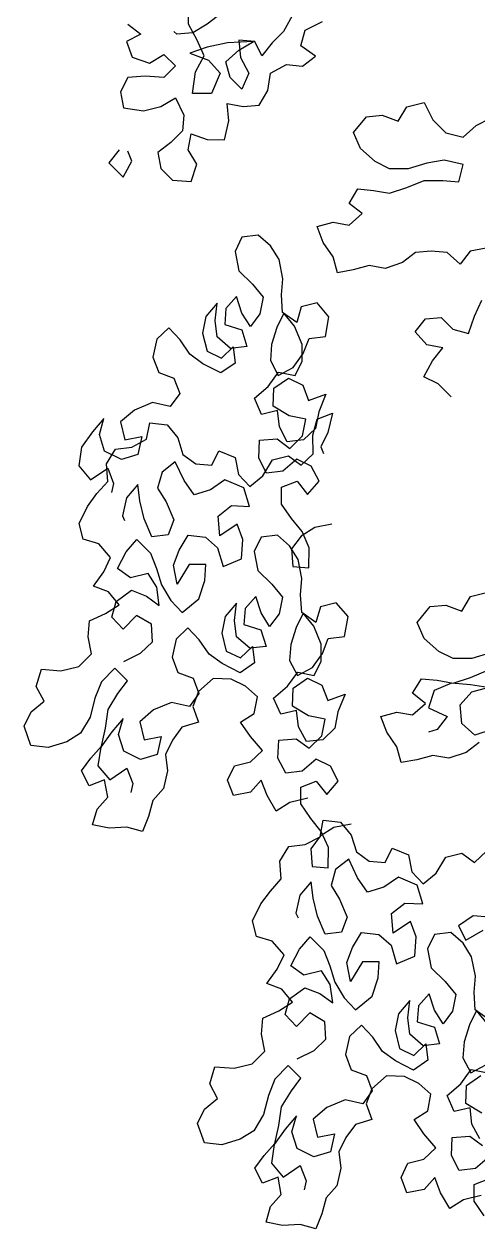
# Model space of a CAD drawing. Header units: millimetres. Extents: x -3.34 to 3.16, y -4.91 to 3.76.
# Drawn here: x -3.341 to -2.352, y -0.914 to 1.711 of the extents above; entities that cross this region are included whole.
import ezdxf

# ---------------------------------------------------------------- set-up
doc = ezdxf.new("R2010")
doc.units = ezdxf.units.MM
doc.header["$LTSCALE"] = 0.05
doc.layers.add('Vegetação', color=72, linetype='Continuous')

# ---------------------------------------------------------------- blocks, each defined once
blk = doc.blocks.new('A$C52BD5F3C')
at = {"color": 78}
blk.add_lwpolyline([(0.3263, 9.5482), (0.3671, 9.5164), (0.3217, 9.4937), (0.3398, 9.4437), (0.3943, 9.4255), (0.4397, 9.4527), (0.476, 9.4164), (0.4396, 9.3801), (0.3806, 9.3847), (0.3261, 9.3802), (0.3034, 9.3348), (0.3124, 9.2848), (0.376, 9.2757), (0.4305, 9.2892), (0.4759, 9.3165), (0.5031, 9.2619), (0.4985, 9.212), (0.4622, 9.1757), (0.4213, 9.1439), (0.4303, 9.094), (0.4666, 9.0576), (0.5256, 9.053), (0.5438, 9.1075), (0.5166, 9.1529), (0.5258, 9.2029), (0.5757, 9.1847), (0.6302, 9.1846), (0.6439, 9.2436), (0.6394, 9.2981), (0.6893, 9.289), (0.7393, 9.2935), (0.7666, 9.3389), (0.7757, 9.3934), (0.8257, 9.4206), (0.8756, 9.416), (0.9165, 9.4477), (0.8711, 9.4796), (0.8848, 9.5295), (0.9393, 9.5567)], dxfattribs=at)
at = {"color": 74}
for points in [[(0.8485, 9.584), (0.8167, 9.525), (0.7803, 9.4887), (0.7485, 9.4479), (0.7258, 9.4933), (0.6759, 9.4979), (0.6804, 9.4434), (0.7076, 9.3934), (0.6848, 9.3435), (0.6485, 9.3799), (0.6349, 9.4298), (0.6758, 9.4661), (0.7213, 9.4933), (0.6395, 9.4889), (0.576, 9.4753), (0.5215, 9.4572), (0.5805, 9.4344), (0.6168, 9.3935), (0.5894, 9.33), (0.5304, 9.33), (0.5396, 9.3981), (0.5669, 9.4481), (0.5442, 9.498), (0.517, 9.548), (0.517, 9.607)], [(0.6351, 9.5933), (0.576, 9.5479), (0.5306, 9.5207), (0.4806, 9.5162), (0.4716, 9.5253)], [(0.2987, 9.1531), (0.2668, 9.1123), (0.3122, 9.0669), (0.3395, 9.1168), (0.3259, 9.1486)], [(0.8926, 7.1141), (0.8365, 7.1002), (0.7936, 7.0731), (0.7649, 7.1222), (0.7464, 7.1706), (0.7128, 7.1325), (0.659, 7.1225), (0.6405, 7.1708), (0.6624, 7.2159), (0.7123, 7.2283), (0.7497, 7.264), (0.7125, 7.3077), (0.6814, 7.353), (0.7244, 7.3801), (0.7346, 7.4322), (0.6965, 7.4658), (0.6514, 7.4878), (0.5946, 7.4903), (0.5485, 7.4491), (0.5305, 7.4016), (0.5491, 7.3533), (0.4968, 7.3371), (0.4671, 7.2967), (0.4452, 7.2516), (0.4513, 7.2002), (0.4387, 7.1441), (0.4051, 7.1061), (0.391, 7.0563), (0.3729, 7.0088), (0.3231, 7.023), (0.2678, 7.0192), (0.2157, 7.0295), (0.2298, 7.0793), (0.2634, 7.1173), (0.2534, 7.1711), (0.2051, 7.1525), (0.1803, 7.1993), (0.21, 7.2398), (0.2436, 7.2778), (0.2562, 7.3339), (0.2649, 7.3922), (0.2954, 7.4428), (0.3251, 7.4832), (0.2855, 7.523), (0.2433, 7.4795), (0.223, 7.4282), (0.208, 7.3683), (0.1775, 7.3177), (0.1346, 7.2906), (0.0761, 7.2728), (0.0216, 7.2792), (0, 7.34), (0.0219, 7.3851), (0.0633, 7.4185), (0.0385, 7.4653), (0.055, 7.519), (0.1157, 7.5141), (0.1718, 7.528), (0.2117, 7.5676), (0.2017, 7.6214), (0.2057, 7.672), (0.2564, 7.6944), (0.2993, 7.7216), (0.2659, 7.7629), (0.2185, 7.781), (0.2505, 7.8253), (0.2724, 7.8704), (0.2352, 7.9141), (0.1854, 7.9282), (0.173, 7.9781), (0.1997, 8.031), (0.2294, 8.0714), (0.263, 8.1095), (0.2592, 8.1648), (0.2874, 8.2114), (0.3388, 8.2175), (0.3856, 8.2423), (0.3958, 8.2945), (0.4503, 8.2881), (0.4837, 8.2467), (0.4999, 8.1945), (0.5403, 8.1648), (0.591, 8.1608), (0.6129, 8.2059), (0.6642, 8.1855), (0.6742, 8.1317), (0.7099, 8.0943), (0.7513, 8.1276), (0.7818, 8.1782), (0.8317, 8.1905), (0.8721, 8.1608), (0.9096, 8.1965), (0.9082, 8.2557), (0.9223, 8.3055), (0.9706, 8.3241), (0.9557, 8.2641), (0.9338, 8.219), (0.9423, 8.198)], [(0.3136, 7.5432), (0.3666, 7.5695), (0.4041, 7.6052), (0.4004, 7.6605), (0.3537, 7.6887), (0.3115, 7.6452), (0.2758, 7.6827), (0.29, 7.7325), (0.3376, 7.7674), (0.385, 7.7494), (0.4254, 7.7197), (0.4178, 7.7773), (0.3907, 7.8202), (0.3346, 7.8064), (0.2941, 7.8361), (0.3208, 7.8889), (0.3544, 7.927), (0.3979, 7.8848), (0.4164, 7.8365), (0.4326, 7.7843), (0.4613, 7.7351), (0.497, 7.6977), (0.5493, 7.7404), (0.5682, 7.7979), (0.5722, 7.8485), (0.5192, 7.8487), (0.4817, 7.7865), (0.4702, 7.8465), (0.4882, 7.8939), (0.5164, 7.9406), (0.5709, 7.9342), (0.6089, 7.9006), (0.6267, 7.8422), (0.6836, 7.8662), (0.6884, 7.9269), (0.6699, 7.9752), (0.6161, 7.9388), (0.6108, 8.0003), (0.6521, 8.0337), (0.709, 8.0312), (0.6912, 8.0896), (0.6321, 8.1147), (0.5869, 8.0837), (0.5346, 8.0675), (0.5036, 8.1127), (0.4757, 8.172), (0.4344, 8.1386), (0.4202, 8.0888), (0.4474, 8.0459), (0.4713, 7.989), (0.4533, 7.9415), (0.4019, 7.9354), (0.3779, 7.9924), (0.364, 8.0485), (0.3579, 8.0999), (0.322, 8.0579), (0.3094, 8.0019), (0.3164, 7.9871)], [(1.0287, 7.032), (0.9749, 7.022), (0.932, 6.9948), (0.9023, 6.9544), (0.9061, 6.8991), (0.9567, 6.8951), (0.9576, 6.9582), (0.9352, 7.0088), (0.9018, 7.0502), (0.8708, 7.0955), (0.8709, 7.1484), (0.9192, 7.167), (0.9526, 7.1256), (0.9886, 7.1676), (0.9638, 7.2144), (0.9187, 7.2363), (0.8749, 7.199), (0.8235, 7.1929), (0.7987, 7.2397), (0.8012, 7.2966), (0.8565, 7.3003), (0.8969, 7.2706), (0.9368, 7.3102), (0.947, 7.3624), (0.8949, 7.3726), (0.8443, 7.4031), (0.8468, 7.46), (0.8921, 7.491), (0.9372, 7.4691), (0.9558, 7.4208), (1.0103, 7.4409), (0.9876, 7.3856), (0.9773, 7.3335), (0.9398, 7.2977), (0.8884, 7.2917), (0.8636, 7.3384), (0.8575, 7.3899), (0.8077, 7.3775), (0.7852, 7.4282), (0.8289, 7.4655), (0.861, 7.5098), (0.9131, 7.4995), (0.9351, 7.5446), (0.9352, 7.5976), (0.9112, 7.6545), (0.8778, 7.6959), (0.8559, 7.6508), (0.8394, 7.5971), (0.8354, 7.5465), (0.8602, 7.4997), (0.907, 7.5245), (0.939, 7.5688), (0.9571, 7.6162), (1.0085, 7.6223), (1.0195, 7.6846), (0.9823, 7.7283), (0.9324, 7.716), (0.9183, 7.6662), (0.874, 7.6982), (0.8702, 7.7535), (0.8742, 7.8041), (0.8627, 7.8641), (0.8356, 7.907), (0.7975, 7.9406), (0.7461, 7.9345), (0.7242, 7.8894), (0.7357, 7.8294), (0.7792, 7.7872), (0.8126, 7.7459), (0.8023, 7.6937), (0.7726, 7.6533), (0.7455, 7.6962), (0.7292, 7.7484), (0.6957, 7.7104), (0.6916, 7.6598), (0.7453, 7.6433), (0.7615, 7.591), (0.7101, 7.585), (0.6682, 7.6209), (0.6621, 7.6723), (0.6684, 7.7268), (0.6325, 7.6848), (0.6222, 7.6327), (0.6361, 7.5766), (0.6812, 7.5547), (0.7187, 7.5904), (0.7248, 7.539), (0.6795, 7.5079), (0.6228, 7.5369), (0.5823, 7.5666), (0.5513, 7.6119), (0.5156, 7.6493), (0.4781, 7.6136), (0.4655, 7.5576), (0.4841, 7.5092), (0.5315, 7.4912), (0.5501, 7.4429), (0.5204, 7.4025), (0.4643, 7.4151), (0.4074, 7.3911), (0.3637, 7.3538), (0.3776, 7.2977), (0.4313, 7.3077), (0.4187, 7.2516), (0.3665, 7.2354), (0.3136, 7.2621), (0.2974, 7.3143), (0.3116, 7.3641), (0.2756, 7.3221), (0.2412, 7.2739), (0.2325, 7.2155), (0.2698, 7.1718), (0.3236, 7.2083), (0.3422, 7.16), (0.3359, 7.1319)], [(1.4314, 7.2891), (1.3905, 7.2573), (1.336, 7.2392), (1.286, 7.2483), (1.2361, 7.2348), (1.1861, 7.2257), (1.1725, 7.2757), (1.1408, 7.3211), (1.1227, 7.3711), (1.1726, 7.3847), (1.2226, 7.3755), (1.2635, 7.4118), (1.2226, 7.4437), (1.2499, 7.489), (1.2999, 7.4845), (1.3498, 7.4753), (1.4043, 7.4934), (1.4588, 7.5161)], [(1.4679, 7.5706), (1.4089, 7.5525), (1.3499, 7.5525), (1.3045, 7.5753), (1.2591, 7.6162), (1.2365, 7.6661), (1.2774, 7.7161), (1.3273, 7.7206), (1.3773, 7.7023), (1.4045, 7.7477), (1.459, 7.7613)], [(1.4626, 6.7396), (1.4127, 6.7442), (1.3673, 6.7124), (1.3899, 6.667), (1.4444, 6.6987)], [(1.4723, 7.3299), (1.4178, 7.3118), (1.3769, 7.3482), (1.3724, 7.4072), (1.4088, 7.448), (1.4588, 7.4616), (1.4043, 7.4707), (1.3453, 7.4753), (1.2907, 7.4527), (1.2725, 7.3982), (1.3315, 7.3709), (1.2997, 7.3301), (1.2725, 7.321)], [(1.4382, 5.8645), (1.3821, 5.8506), (1.3391, 5.8235), (1.3105, 5.8726), (1.2919, 5.9209), (1.2583, 5.8829), (1.2046, 5.8729), (1.186, 5.9212), (1.2079, 5.9663), (1.2578, 5.9787), (1.2953, 6.0144), (1.258, 6.0581), (1.227, 6.1034), (1.2699, 6.1305), (1.2801, 6.1826), (1.2421, 6.2162), (1.197, 6.2382), (1.1401, 6.2406), (1.0941, 6.1995), (1.076, 6.152), (1.0946, 6.1037), (1.0424, 6.0875), (1.0127, 6.0471), (0.9907, 6.002), (0.9968, 5.9506), (0.9842, 5.8945), (0.9506, 5.8564), (0.9365, 5.8066), (0.9184, 5.7592), (0.8686, 5.7733), (0.8133, 5.7696), (0.7612, 5.7799), (0.7753, 5.8297), (0.8089, 5.8677), (0.799, 5.9215), (0.7506, 5.9029), (0.7258, 5.9497), (0.7555, 5.9901), (0.7891, 6.0282), (0.8017, 6.0842), (0.8104, 6.1426), (0.841, 6.1932), (0.8707, 6.2336), (0.831, 6.2734), (0.7889, 6.2299), (0.7685, 6.1786), (0.7535, 6.1186), (0.723, 6.0681), (0.6801, 6.041), (0.6217, 6.0232), (0.5672, 6.0296), (0.5455, 6.0904), (0.5675, 6.1355), (0.6088, 6.1689), (0.584, 6.2157), (0.6005, 6.2694), (0.6613, 6.2645), (0.7174, 6.2784), (0.7572, 6.318), (0.7472, 6.3718), (0.7512, 6.4224), (0.8019, 6.4448), (0.8448, 6.472), (0.8114, 6.5133), (0.764, 6.5314), (0.796, 6.5757), (0.818, 6.6208), (0.7807, 6.6645), (0.7309, 6.6786), (0.7186, 6.7285), (0.7452, 6.7814), (0.7749, 6.8218), (0.8085, 6.8599), (0.8047, 6.9152), (0.8329, 6.9618), (0.8843, 6.9679), (0.9311, 6.9927), (0.9414, 7.0449), (0.9959, 7.0385), (1.0292, 6.9971), (1.0455, 6.9449), (1.0859, 6.9152), (1.1365, 6.9112), (1.1584, 6.9563), (1.2098, 6.9359), (1.2197, 6.8821), (1.2555, 6.8447), (1.2968, 6.878), (1.3273, 6.9286), (1.3772, 6.9409), (1.4176, 6.9112), (1.4551, 6.9469)], [(0.8591, 6.2936), (0.9122, 6.3199), (0.9496, 6.3556), (0.9459, 6.4109), (0.8992, 6.4391), (0.8571, 6.3956), (0.8214, 6.4331), (0.8355, 6.4829), (0.8831, 6.5178), (0.9306, 6.4998), (0.971, 6.4701), (0.9633, 6.5277), (0.9362, 6.5706), (0.8801, 6.5567), (0.8397, 6.5864), (0.8663, 6.6393), (0.8999, 6.6774), (0.9434, 6.6352), (0.9619, 6.5869), (0.9782, 6.5347), (1.0068, 6.4855), (1.0426, 6.4481), (1.0949, 6.4907), (1.1137, 6.5483), (1.1177, 6.5989), (1.0648, 6.5991), (1.0272, 6.5369), (1.0157, 6.5969), (1.0337, 6.6443), (1.0619, 6.691), (1.1164, 6.6846), (1.1545, 6.651), (1.1722, 6.5926), (1.2291, 6.6165), (1.234, 6.6773), (1.2154, 6.7256), (1.1616, 6.6892), (1.1563, 6.7507), (1.1977, 6.7841), (1.2545, 6.7816), (1.2368, 6.84), (1.1776, 6.8651), (1.1324, 6.8341), (1.0802, 6.8179), (1.0491, 6.8631), (1.0213, 6.9224), (0.9799, 6.889), (0.9657, 6.8392), (0.9929, 6.7963), (1.0169, 6.7394), (0.9988, 6.6919), (0.9474, 6.6858), (0.9234, 6.7428), (0.9096, 6.7989), (0.9035, 6.8503), (0.8675, 6.8083), (0.8549, 6.7523), (0.8619, 6.7375)], [(1.4473, 5.8006), (1.4163, 5.8459), (1.4164, 5.8988), (1.4648, 5.9174)], [(1.4642, 5.9867), (1.4205, 5.9494), (1.3691, 5.9433), (1.3443, 5.9901), (1.3468, 6.047), (1.4021, 6.0507), (1.4425, 6.021)], [(1.4404, 6.123), (1.3899, 6.1535), (1.3924, 6.2104), (1.4376, 6.2414)], [(1.434, 6.0421), (1.4092, 6.0888), (1.4031, 6.1403), (1.3532, 6.1279), (1.3308, 6.1786), (1.3745, 6.2159), (1.4065, 6.2602), (1.4587, 6.2499)], [(1.4567, 6.4049), (1.4234, 6.4463), (1.4014, 6.4011), (1.3849, 6.3475), (1.3809, 6.2968), (1.4057, 6.2501), (1.4525, 6.2748)], [(1.4638, 6.4166), (1.4195, 6.4486), (1.4157, 6.5039), (1.4198, 6.5545), (1.4082, 6.6145), (1.3811, 6.6574), (1.343, 6.691), (1.2916, 6.6849), (1.2697, 6.6398), (1.2812, 6.5798), (1.3247, 6.5376), (1.3581, 6.4963), (1.3478, 6.4441), (1.3181, 6.4037), (1.291, 6.4466), (1.2748, 6.4988), (1.2412, 6.4608), (1.2372, 6.4102), (1.2908, 6.3937), (1.3071, 6.3414), (1.2556, 6.3353), (1.2137, 6.3713), (1.2076, 6.4227), (1.214, 6.4772), (1.178, 6.4352), (1.1678, 6.3831), (1.1816, 6.327), (1.2267, 6.305), (1.2642, 6.3408), (1.2703, 6.2894), (1.2251, 6.2583), (1.1683, 6.2873), (1.1279, 6.317), (1.0968, 6.3622), (1.0611, 6.3997), (1.0236, 6.364), (1.011, 6.308), (1.0296, 6.2596), (1.0771, 6.2416), (1.0956, 6.1933), (1.0659, 6.1528), (1.0099, 6.1655), (0.953, 6.1415), (0.9092, 6.1042), (0.9231, 6.0481), (0.9769, 6.0581), (0.9643, 6.002), (0.912, 5.9858), (0.8592, 6.0124), (0.8429, 6.0647), (0.8571, 6.1145), (0.8212, 6.0725), (0.7868, 6.0243), (0.778, 5.9659), (0.8153, 5.9222), (0.8691, 5.9587), (0.8877, 5.9104), (0.8814, 5.8823)]]:
    blk.add_lwpolyline(points, dxfattribs=at)
at = {"color": 76}
for points in [[(1.3442, 8.3755), (1.3033, 8.4164), (1.2579, 8.4392), (1.2852, 8.4891), (1.3171, 8.5299), (1.2671, 8.5391), (1.2308, 8.58), (1.2627, 8.6208), (1.3126, 8.6253), (1.3489, 8.5889), (1.3988, 8.5753), (1.417, 8.6297), (1.4398, 8.6797)], [(1.4536, 8.8431), (1.4036, 8.8341), (1.3718, 8.7933), (1.331, 8.8296), (1.281, 8.8342), (1.2311, 8.8297), (1.1902, 8.798), (1.1357, 8.7799), (1.0857, 8.789), (1.0357, 8.7754), (0.9858, 8.7664), (0.9722, 8.8163), (0.9405, 8.8618), (0.9223, 8.9117), (0.9723, 8.9253), (1.0223, 8.9162), (1.0632, 8.9525), (1.0223, 8.9843), (1.0496, 9.0297), (1.0995, 9.0251), (1.1495, 9.016), (1.204, 9.0341), (1.2585, 9.0567), (1.3175, 9.0567), (1.3675, 9.0521), (1.3812, 9.1066), (1.3221, 9.1202), (1.2676, 9.1112), (1.2086, 9.0931), (1.1496, 9.0932), (1.1042, 9.1159), (1.0588, 9.1568), (1.0361, 9.2068), (1.0771, 9.2567), (1.127, 9.2612), (1.1769, 9.243), (1.2042, 9.2884), (1.2587, 9.3019), (1.2859, 9.2474), (1.3268, 9.2065), (1.3812, 9.1928), (1.4221, 9.2291), (1.4676, 9.2518)], [(0.9682, 7.9752), (0.9144, 7.9652), (0.8715, 7.9381), (0.8418, 7.8977), (0.8455, 7.8424), (0.8962, 7.8384), (0.8971, 7.9014), (0.8747, 7.9521), (0.8413, 7.9935), (0.8102, 8.0387), (0.8104, 8.0917), (0.8587, 8.1102), (0.8921, 8.0689), (0.928, 8.1108), (0.9032, 8.1576), (0.8581, 8.1796), (0.8144, 8.1423), (0.763, 8.1362), (0.7382, 8.183), (0.7407, 8.2398), (0.796, 8.2436), (0.8364, 8.2139), (0.8762, 8.2535), (0.8865, 8.3056), (0.8344, 8.3159), (0.7838, 8.3464), (0.7863, 8.4033), (0.8316, 8.4343), (0.8767, 8.4124), (0.8952, 8.364), (0.9498, 8.3841), (0.9271, 8.3289), (0.9168, 8.2767), (0.8793, 8.241), (0.8279, 8.2349), (0.8031, 8.2817), (0.797, 8.3331), (0.7471, 8.3208), (0.7247, 8.3715), (0.7684, 8.4088), (0.8005, 8.4531), (0.8526, 8.4428), (0.8745, 8.4879), (0.8747, 8.5409), (0.8507, 8.5978), (0.8173, 8.6391), (0.7954, 8.594), (0.7789, 8.5403), (0.7749, 8.4897), (0.7997, 8.4429), (0.8464, 8.4677), (0.8785, 8.512), (0.8965, 8.5595), (0.9479, 8.5656), (0.959, 8.6278), (0.9218, 8.6716), (0.8719, 8.6592), (0.8577, 8.6094), (0.8134, 8.6415), (0.8097, 8.6968), (0.8137, 8.7474), (0.8022, 8.8074), (0.7751, 8.8503), (0.737, 8.8839), (0.6856, 8.8778), (0.6636, 8.8327), (0.6752, 8.7727), (0.7187, 8.7305), (0.752, 8.6891), (0.7418, 8.637), (0.7121, 8.5966), (0.6849, 8.6395), (0.6687, 8.6917), (0.6351, 8.6536), (0.6311, 8.603), (0.6848, 8.5865), (0.701, 8.5343), (0.6496, 8.5282), (0.6076, 8.5642), (0.6015, 8.6156), (0.6079, 8.6701), (0.572, 8.6281), (0.5617, 8.576), (0.5756, 8.5199), (0.6207, 8.4979), (0.6582, 8.5336), (0.6643, 8.4822), (0.619, 8.4512), (0.5622, 8.4802), (0.5218, 8.5099), (0.4908, 8.5551), (0.4551, 8.5926), (0.4176, 8.5569), (0.405, 8.5008), (0.4235, 8.4525), (0.471, 8.4345), (0.4896, 8.3861), (0.4599, 8.3457), (0.4038, 8.3583), (0.3469, 8.3343), (0.3032, 8.2971), (0.3171, 8.241), (0.3708, 8.251), (0.3582, 8.1949), (0.306, 8.1787), (0.2531, 8.2053), (0.2369, 8.2575), (0.251, 8.3073), (0.2151, 8.2654), (0.1807, 8.2172), (0.172, 8.1588), (0.2093, 8.1151), (0.2631, 8.1516), (0.2816, 8.1032), (0.2753, 8.0752)]]:
    blk.add_lwpolyline(points, dxfattribs=at)

msp = doc.modelspace()

# ---------------------------------------------------------------- block references
at = {"layer": 'Vegetação', "xscale": 0.6929999999999836, "yscale": 0.6929999999999978, "zscale": 0.6930000000000001}
msp.add_blockref('A$C52BD5F3C', (-3.3414, -4.9056), dxfattribs=at)

doc.saveas('drawing.dxf')
